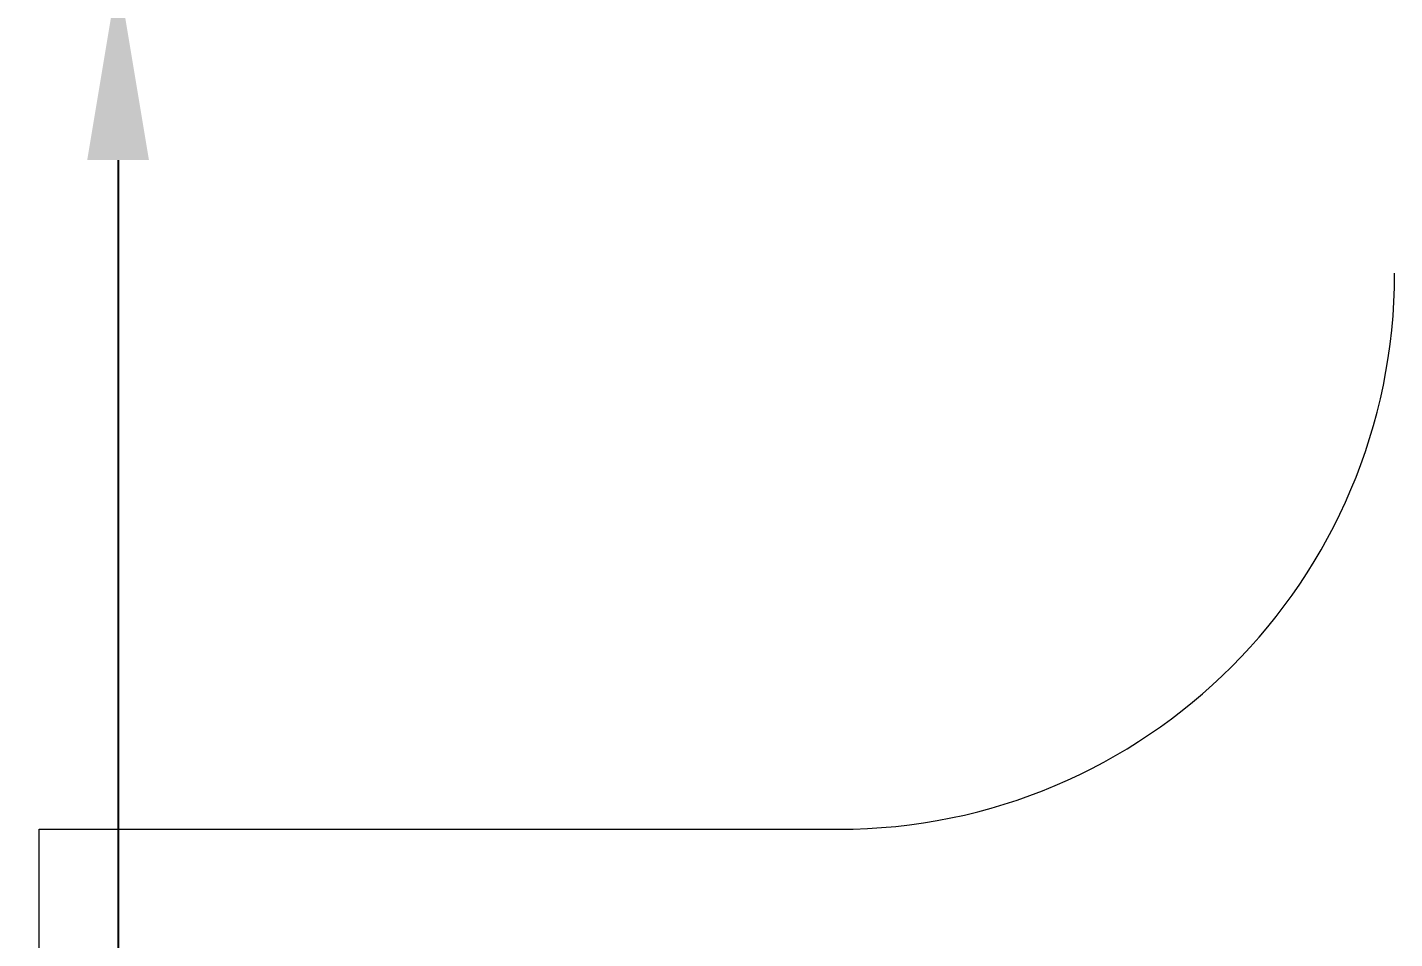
# Model space of a CAD drawing. Header units: inches. Extents: x 19 to 664121, y 34 to 210034.
# Drawn here: x 148383 to 170524, y 107072 to 121820 of the extents above; entities that cross this region are included whole.
import ezdxf

# ---------------------------------------------------------------- set-up
doc = ezdxf.new("R2010")
doc.units = ezdxf.units.IN
doc.header["$MEASUREMENT"] = 0
doc.layers.add('Layout', color=6, linetype='Continuous', lineweight=20)
doc.styles.get("Standard").update_dxf_attribs({"font": 'arial.ttf'})
doc.dimstyles.get("Standard").update_dxf_attribs({"dimtxt": 0.18, "dimasz": 0.18, "dimexe": 0.18, "dimexo": 0.0625, "dimgap": 0.09, "dimtad": 0, "dimtih": 1, "dimtoh": 1, "dimdec": 4, "dimzin": 0, "dimdsep": 46, "dimtxsty": 'Standard', "dimcen": 0.09, "dimadec": 0, "dimazin": 0, "dimtfac": 1, "dimtdec": 4, "dimtofl": 0, "dimtmove": 0, "dimatfit": 3, "dimfxl": 1, "dimtolj": 1, "dimtzin": 0, "dimarcsym": 0})

# ---------------------------------------------------------------- blocks, each defined once
blk = doc.blocks.new('*D66')
at = {"color": 4, "lineweight": -2, "transparency": 16777216}
for p, q in [((148192, 122672), (149852, 122672)), ((149852, 119672), (149852, 89296)), ((149852, 53331), (149852, 83706)), ((148192, 50331), (149852, 50331))]:
    blk.add_line(p, q, dxfattribs=at)
at = {"color": 4, "transparency": 16777216}
for points in [[(149352, 119672), (150352, 119672), (149852, 122672)], [(149352, 53331), (150352, 53331), (149852, 50331)]]:
    blk.add_solid(points, dxfattribs=at)
at = {"layer": 'Defpoints', "color": 0, "transparency": 16777216}
for p in [(148192, 122672), (148192, 50331), (149852, 50331)]:
    blk.add_point(p, dxfattribs=at)
at = {"transparency": 16777216, "insert": (149852, 86501), "char_height": 1500, "attachment_point": 5, "rotation": 90}
blk.add_mtext('\\A1;72.3m', dxfattribs=at)

msp = doc.modelspace()

# ---------------------------------------------------------------- linework, layer by layer
at = {"layer": 'Layout', "color": 252}
for p, q in [((148573.57, 108842.19), (161523.57, 108842.19)), ((148573.57, 104342.19), (148573.57, 108842.19))]:
    msp.add_line(p, q, dxfattribs=at)
msp.add_arc((161523.57, 117842.19), 9000, 270, 0, dxfattribs=at)
msp.add_arc((161523.57, 117842.19), 9000, 270, 0, dxfattribs=at)

# ---------------------------------------------------------------- dimensions: what is measured, and where the dimension line sits
at = {"color": 252}
dim = msp.add_linear_dim(base=(149851.8, 50330.67), p1=(148191.66, 122672.19), p2=(148191.66, 50330.67), angle=90, dimstyle='Standard', override={"dimtxt": 1500, "dimasz": 3000, "dimtih": 0, "dimdec": 1, "dimlfac": 0.001, "dimpost": 'm', "dimclrd": 4, "dimclre": 4, "dimclrt": 256}, dxfattribs=at)
dim.commit()
dim.dimension.update_dxf_attribs({"geometry": '*D66', "text_midpoint": (149851.8, 86501.43)})

doc.saveas('drawing.dxf')
